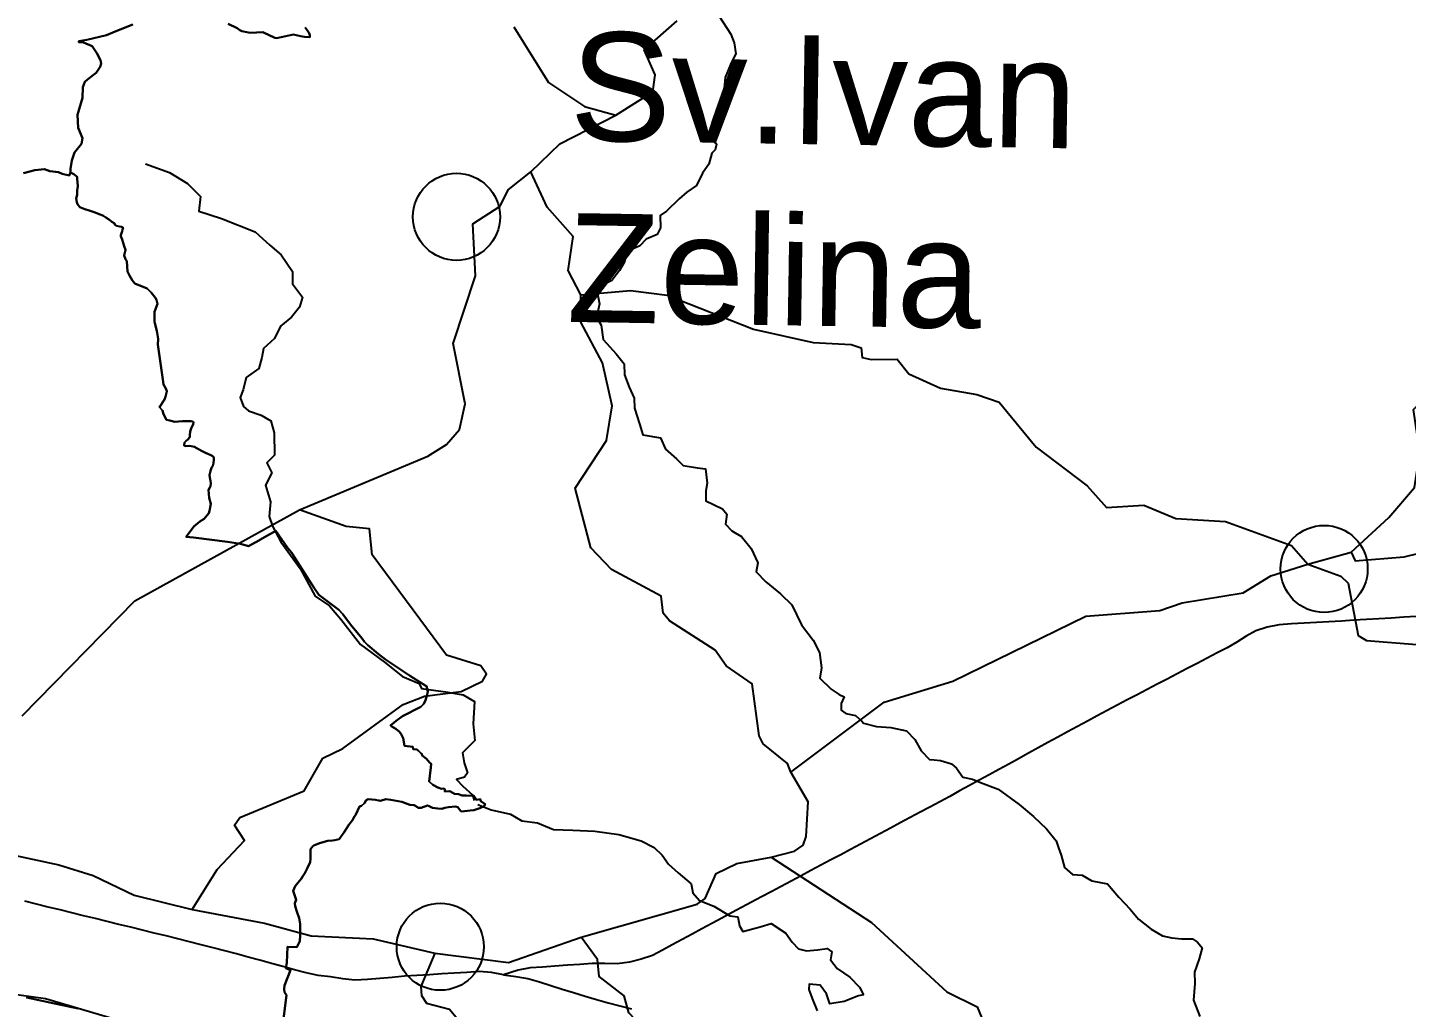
# Model space of a CAD drawing. Header units: metres. Extents: x 13.21 to 19.52, y 42.14 to 46.62.
# Drawn here: x 16.1456 to 16.43, y 45.7957 to 45.9978 of the extents above; entities that cross this region are included whole.
import ezdxf

# ---------------------------------------------------------------- set-up
doc = ezdxf.new("R2010")
doc.units = ezdxf.units.M
doc.header["$MEASUREMENT"] = 0
for name, color, linetype in [('CESTE', 5, 'Continuous'), ('grad_manji', 1, 'Continuous'), ('hr', 9, 'Continuous'), ('naziv_manji', 1, 'Continuous'), ('PRUGE', 7, 'Continuous'), ('RIJEKE', 4, 'Continuous')]:
    doc.layers.add(name, color=color, linetype=linetype)
doc.styles.get("Standard").update_dxf_attribs({"font": 'arial.ttf'})

msp = doc.modelspace()

# ---------------------------------------------------------------- linework, layer by layer
at = {"layer": 'CESTE'}
msp.add_line((16.40969, 45.88714), (16.41859, 45.88963), dxfattribs=at)
for points in [[(16.26692, 45.97977), (16.27458, 45.98456), (16.27504, 45.98805), (16.27277, 45.99321), (16.27957, 45.99922)], [(16.24592, 45.99799), (16.25305, 45.98652), (16.26047, 45.98152), (16.26692, 45.97977)], [(16.41859, 45.88963), (16.42638, 45.89678), (16.43165, 45.90296), (16.43274, 45.91011), (16.43146, 45.91903), (16.43439, 45.92198), (16.44074, 45.92492), (16.4468, 45.93283), (16.44868, 45.94535), (16.45175, 45.95407), (16.45094, 45.95936), (16.4544, 45.96981), (16.45244, 45.97489), (16.45334, 45.97663), (16.4605, 45.98174), (16.4646, 45.98634), (16.46847, 45.98867), (16.47837, 45.99085), (16.48545, 45.98926), (16.48805, 45.99433), (16.49541, 45.99605)], [(16.24944, 45.96808), (16.25539, 45.97384), (16.26692, 45.97977)], [(16.20167, 45.89833), (16.22819, 45.90943), (16.23204, 45.9118), (16.23471, 45.9149), (16.23584, 45.92019), (16.2334, 45.93264), (16.23799, 45.94661), (16.23745, 45.95736), (16.24306, 45.96101), (16.24471, 45.96437), (16.24944, 45.96808)], [(16.2597, 45.94266), (16.25708, 45.9477), (16.25815, 45.95474), (16.25276, 45.96081), (16.24944, 45.96808)], [(16.30301, 45.84425), (16.30237, 45.84602), (16.29732, 45.85004), (16.29651, 45.85169), (16.29506, 45.86241), (16.28973, 45.86614), (16.28746, 45.8694), (16.27804, 45.87546), (16.27672, 45.87703), (16.27627, 45.88056), (16.26604, 45.88604), (16.26177, 45.8905), (16.25855, 45.90283), (16.26499, 45.91264), (16.2662, 45.91976), (16.2642, 45.92863), (16.2597, 45.93703), (16.2597, 45.94266)], [(16.2597, 45.94266), (16.26994, 45.94356), (16.27752, 45.94262), (16.29532, 45.93559), (16.30762, 45.93286), (16.31546, 45.93244), (16.31756, 45.93176), (16.31773, 45.92976), (16.31959, 45.92934), (16.32498, 45.92944), (16.32735, 45.92639), (16.3339, 45.92347), (16.34139, 45.92215), (16.34603, 45.92056), (16.35363, 45.91124), (16.36413, 45.90332), (16.36813, 45.89881), (16.37582, 45.89931), (16.38242, 45.89655), (16.39265, 45.8959), (16.40629, 45.891), (16.40969, 45.88714)], [(16.41859, 45.88963), (16.41941, 45.88785), (16.42954, 45.88864), (16.44166, 45.89161), (16.44855, 45.89408), (16.4587, 45.89468), (16.4717, 45.9004), (16.48115, 45.91101), (16.4888, 45.91169), (16.49569, 45.91376)], [(16.14452, 45.85584), (16.16774, 45.87958), (16.20167, 45.89833)], [(16.17959, 45.81587), (16.18473, 45.82411), (16.19038, 45.83012), (16.18831, 45.83325), (16.18939, 45.83488), (16.20263, 45.84038), (16.20651, 45.84708), (16.21062, 45.84911), (16.22307, 45.85816), (16.22749, 45.85993), (16.23506, 45.86083), (16.23943, 45.86299), (16.24029, 45.86444), (16.2391, 45.86612), (16.23204, 45.86833), (16.21667, 45.88904), (16.21615, 45.89443), (16.21133, 45.89487), (16.20167, 45.89833)], [(16.30301, 45.84425), (16.32231, 45.85868), (16.33644, 45.863), (16.36385, 45.87641), (16.37913, 45.87756), (16.38373, 45.87917), (16.39634, 45.88121), (16.40203, 45.88471), (16.40969, 45.88714)], [(16.40969, 45.88714), (16.41649, 45.88466), (16.41799, 45.88319), (16.42002, 45.87242), (16.42173, 45.87141), (16.43211, 45.87057), (16.44164, 45.86783), (16.45167, 45.86621), (16.4748, 45.8671), (16.49414, 45.86457)], [(16.29897, 45.8267), (16.30381, 45.8279), (16.30559, 45.82919), (16.30619, 45.83094), (16.30664, 45.83812), (16.30301, 45.84425)], [(16.13741, 45.82614), (16.14214, 45.8272), (16.15205, 45.82508), (16.15911, 45.8229), (16.1676, 45.81881), (16.17959, 45.81587)], [(16.2598, 45.81018), (16.28372, 45.81697), (16.28534, 45.81815), (16.28765, 45.82329), (16.29188, 45.8254), (16.29897, 45.8267)], [(16.29897, 45.8267), (16.31969, 45.81323), (16.33521, 45.79891), (16.34144, 45.79578), (16.35215, 45.76985), (16.34998, 45.76474), (16.35028, 45.76293), (16.35716, 45.75551), (16.36606, 45.75202), (16.37004, 45.74736), (16.38001, 45.7487), (16.38769, 45.74817), (16.39524, 45.74891), (16.41117, 45.73994), (16.41751, 45.73967)], [(16.17959, 45.81587), (16.19451, 45.81308), (16.20409, 45.81043), (16.21688, 45.80982), (16.22963, 45.80687)], [(16.22963, 45.80687), (16.24479, 45.80496), (16.2598, 45.81018)], [(16.29446, 45.75226), (16.2941, 45.76299), (16.28871, 45.76677), (16.28601, 45.76679), (16.28423, 45.76993), (16.28205, 45.77099), (16.28082, 45.77439), (16.27579, 45.77805), (16.27725, 45.78154), (16.27531, 45.7886), (16.26965, 45.79457), (16.26869, 45.79804), (16.2635, 45.80207), (16.26315, 45.80557), (16.2598, 45.81018)], [(16.22963, 45.80687), (16.2267, 45.79998), (16.22683, 45.79816), (16.22791, 45.79655), (16.23264, 45.79534), (16.23395, 45.79375), (16.2324, 45.78664), (16.23409, 45.7778), (16.23091, 45.77098), (16.23337, 45.76591), (16.23271, 45.7625)], [(16.23271, 45.7625), (16.20801, 45.77215), (16.18369, 45.78545), (16.173, 45.79044), (16.14931, 45.79748), (16.13736, 45.79913)]]:
    msp.add_lwpolyline(points, dxfattribs=at)
at = {"layer": 'grad_manji'}
for centre in [(16.23408, 45.95878), (16.41302, 45.88615), (16.23073, 45.8082)]:
    msp.add_circle(centre, 0.00898, dxfattribs=at)
at = {"layer": 'hr'}
for points in [[(16.16731, 45.99845), (16.16541, 45.99773), (16.16322, 45.99681), (16.16192, 45.99624), (16.15786, 45.99532), (16.15622, 45.99501), (16.15617, 45.99484), (16.15717, 45.99477), (16.15895, 45.99401), (16.15992, 45.99255), (16.16064, 45.99108), (16.16081, 45.99045), (16.16061, 45.98973), (16.15979, 45.98849), (16.15893, 45.98786), (16.1589, 45.98778), (16.158, 45.98713), (16.1574, 45.98661), (16.15698, 45.98553), (16.15693, 45.98332), (16.1559, 45.97984), (16.15605, 45.97716), (16.15693, 45.975), (16.15674, 45.97383), (16.15532, 45.97205), (16.15476, 45.97043), (16.15449, 45.96872), (16.15446, 45.96794), (16.15418, 45.9673), (16.15272, 45.96765), (16.152, 45.96799), (16.15023, 45.96821), (16.14913, 45.9686), (16.14713, 45.9684), (16.14475, 45.96781)], [(16.19756, 45.78675), (16.19904, 45.79818), (16.19861, 45.79885), (16.19853, 45.79947), (16.19863, 45.8002), (16.19986, 45.80338), (16.1989, 45.80375), (16.19912, 45.80491), (16.19919, 45.8082), (16.20118, 45.80812), (16.20177, 45.80935), (16.20183, 45.81053), (16.20185, 45.81292), (16.2016, 45.81412), (16.20116, 45.81546), (16.20078, 45.81655), (16.20077, 45.81718), (16.20101, 45.81791), (16.20042, 45.81974), (16.20081, 45.82068), (16.20144, 45.82143), (16.20202, 45.8222), (16.2024, 45.82279), (16.20277, 45.82337), (16.20337, 45.82449), (16.20388, 45.82564), (16.20394, 45.82634), (16.20398, 45.82834), (16.20422, 45.8287), (16.20444, 45.82897), (16.20467, 45.82908), (16.20579, 45.82956), (16.20756, 45.83002), (16.20848, 45.83014), (16.20902, 45.83021), (16.2099, 45.83038), (16.21094, 45.83182), (16.2119, 45.83332), (16.21265, 45.83432), (16.21284, 45.83473), (16.21303, 45.83507), (16.2133, 45.83551), (16.21407, 45.83713), (16.21446, 45.83729), (16.21508, 45.8378), (16.21548, 45.83846), (16.21589, 45.83862), (16.21734, 45.83851), (16.21796, 45.83835), (16.21815, 45.83836), (16.21841, 45.83828), (16.21953, 45.83864), (16.22056, 45.83853), (16.22278, 45.83807), (16.22445, 45.83751), (16.22537, 45.83739), (16.22627, 45.83689), (16.22681, 45.83689), (16.22809, 45.83732), (16.22842, 45.83721), (16.22914, 45.83685), (16.2302, 45.83672), (16.23106, 45.83665), (16.23165, 45.83685), (16.23246, 45.83703), (16.23387, 45.83711), (16.23438, 45.83702), (16.23489, 45.83626), (16.23512, 45.83613), (16.23634, 45.83622), (16.23691, 45.8363), (16.23763, 45.83641), (16.23888, 45.83682), (16.23978, 45.83717), (16.23998, 45.83763), (16.2391, 45.8382), (16.23898, 45.83868), (16.23817, 45.83854), (16.23762, 45.83931), (16.23745, 45.83932), (16.23605, 45.83942), (16.23522, 45.83937), (16.23451, 45.83969), (16.23364, 45.83975), (16.23268, 45.84029), (16.23166, 45.84023), (16.23167, 45.84074), (16.23144, 45.84084), (16.23098, 45.84078), (16.23023, 45.84106), (16.22921, 45.84159), (16.22842, 45.8423), (16.22881, 45.84518), (16.22884, 45.84594), (16.22851, 45.84623), (16.22786, 45.84699), (16.22699, 45.84767), (16.22691, 45.84802), (16.22669, 45.84814), (16.22622, 45.84863), (16.22587, 45.84892), (16.22516, 45.84894), (16.22508, 45.84947), (16.22333, 45.84963), (16.22306, 45.85121), (16.22264, 45.85209), (16.22235, 45.85257), (16.22156, 45.85318), (16.22063, 45.85373), (16.22047, 45.85381), (16.22163, 45.85481), (16.22294, 45.85575), (16.22675, 45.85772), (16.22735, 45.85829), (16.22769, 45.85905), (16.22795, 45.85994), (16.22817, 45.86085), (16.22794, 45.86159), (16.22799, 45.86188), (16.2244, 45.86417), (16.21944, 45.86747), (16.21789, 45.8686), (16.21577, 45.87042), (16.21509, 45.87113), (16.21455, 45.87189), (16.21225, 45.87468), (16.21067, 45.87679), (16.20983, 45.87774), (16.20571, 45.88082), (16.20468, 45.88233), (16.2018, 45.88682), (16.20144, 45.88738), (16.20006, 45.88953), (16.19926, 45.8904), (16.1968, 45.89401), (16.19398, 45.89245), (16.1933, 45.89204), (16.1912, 45.89087), (16.18951, 45.89134), (16.18687, 45.89173), (16.17985, 45.89266), (16.17833, 45.8928), (16.17989, 45.8949), (16.18116, 45.89594), (16.18205, 45.89651), (16.18297, 45.89762), (16.18316, 45.89815), (16.18341, 45.89958), (16.18308, 45.90084), (16.18292, 45.90246), (16.18318, 45.90295), (16.18331, 45.90325), (16.18344, 45.9038), (16.18332, 45.90434), (16.18322, 45.90499), (16.18313, 45.90552), (16.18332, 45.90638), (16.18357, 45.90697), (16.18384, 45.90744), (16.18397, 45.90796), (16.184, 45.90862), (16.184, 45.90904), (16.18391, 45.90932), (16.1837, 45.9095), (16.18339, 45.90964), (16.1828, 45.90986), (16.18228, 45.91013), (16.18177, 45.91039), (16.18075, 45.91093), (16.18004, 45.91134), (16.17902, 45.91156), (16.17815, 45.91144), (16.1779, 45.91163), (16.17799, 45.91222), (16.17832, 45.91255), (16.17864, 45.91286), (16.17905, 45.91331), (16.1791, 45.91373), (16.17913, 45.9145), (16.17945, 45.91532), (16.17977, 45.91595), (16.17986, 45.9164), (16.17966, 45.91657), (16.17939, 45.91663), (16.17888, 45.91666), (16.17825, 45.9166), (16.17759, 45.91665), (16.17674, 45.91658), (16.17593, 45.9165), (16.17498, 45.91675), (16.17426, 45.91689), (16.17363, 45.91806), (16.17342, 45.91883), (16.17285, 45.91954), (16.17386, 45.92108), (16.17405, 45.92162), (16.17435, 45.92281), (16.17415, 45.92336), (16.17368, 45.92422), (16.17353, 45.92522), (16.17247, 45.93247), (16.17255, 45.93363), (16.17226, 45.93524), (16.17185, 45.93683), (16.17177, 45.93718), (16.17181, 45.93918), (16.17239, 45.94084), (16.17221, 45.94164), (16.17191, 45.94215), (16.17109, 45.94315), (16.17028, 45.94401), (16.16776, 45.94501), (16.16719, 45.94572), (16.16662, 45.94669), (16.16621, 45.94748), (16.16613, 45.94863), (16.16612, 45.94961), (16.16579, 45.95006), (16.16556, 45.95082), (16.16583, 45.952), (16.16554, 45.95271), (16.16514, 45.95408), (16.16488, 45.95479), (16.16488, 45.95497), (16.16507, 45.95564), (16.16512, 45.95577), (16.16522, 45.95615), (16.1653, 45.95653), (16.16506, 45.95672), (16.1646, 45.9568), (16.16394, 45.95696), (16.16369, 45.95716), (16.16348, 45.95746), (16.16298, 45.95775), (16.1625, 45.95816), (16.16179, 45.95864), (16.16116, 45.95903), (16.16041, 45.95934), (16.15959, 45.95969), (16.15835, 45.96009), (16.15744, 45.96039), (16.15674, 45.96062), (16.15638, 45.96079), (16.15616, 45.96108), (16.15591, 45.96137), (16.15579, 45.96182), (16.15566, 45.96256), (16.15581, 45.96331), (16.15587, 45.96422), (16.15599, 45.96511), (16.15594, 45.9659), (16.15584, 45.96663), (16.15581, 45.96701), (16.15548, 45.96729), (16.15514, 45.96756), (16.15446, 45.96794), (16.15449, 45.96872), (16.15476, 45.97043), (16.15532, 45.97205), (16.15674, 45.97383), (16.15693, 45.975), (16.15605, 45.97716), (16.1559, 45.97984), (16.15693, 45.98332), (16.15698, 45.98553), (16.1574, 45.98661), (16.158, 45.98713), (16.1589, 45.98778), (16.15893, 45.98786), (16.15979, 45.98849), (16.16061, 45.98973), (16.16081, 45.99045), (16.16064, 45.99108), (16.15992, 45.99255), (16.15895, 45.99401), (16.15717, 45.99477), (16.15617, 45.99484), (16.15622, 45.99501), (16.15786, 45.99532), (16.16192, 45.99624), (16.16322, 45.99681), (16.16541, 45.99773), (16.16731, 45.99845)], [(16.20287, 45.99785), (16.2033, 45.99729), (16.20369, 45.99666), (16.20382, 45.99624), (16.20386, 45.99587), (16.20276, 45.9959), (16.20188, 45.99605), (16.20049, 45.9964), (16.19693, 45.99562), (16.19659, 45.9957), (16.19411, 45.99685), (16.19149, 45.99676), (16.18978, 45.99712), (16.18939, 45.99732), (16.18885, 45.99774), (16.187, 45.99861)], [(16.187, 45.99861), (16.18885, 45.99774), (16.18939, 45.99732), (16.18978, 45.99712), (16.19149, 45.99676), (16.19411, 45.99685), (16.19659, 45.9957), (16.19693, 45.99562), (16.20049, 45.9964), (16.20188, 45.99605), (16.20276, 45.9959), (16.20386, 45.99587), (16.20382, 45.99624), (16.20369, 45.99666), (16.2033, 45.99729), (16.20287, 45.99785)], [(16.14475, 45.96781), (16.14713, 45.9684), (16.14913, 45.9686), (16.15023, 45.96821), (16.152, 45.96799), (16.15272, 45.96765), (16.15418, 45.9673), (16.15446, 45.96794), (16.15514, 45.96756), (16.15548, 45.96729), (16.15581, 45.96701), (16.15584, 45.96663), (16.15594, 45.9659), (16.15599, 45.96511), (16.15587, 45.96422), (16.15581, 45.96331), (16.15566, 45.96256), (16.15579, 45.96182), (16.15591, 45.96137), (16.15616, 45.96108), (16.15638, 45.96079), (16.15674, 45.96062), (16.15744, 45.96039), (16.15835, 45.96009), (16.15959, 45.95969), (16.16041, 45.95934), (16.16116, 45.95903), (16.16179, 45.95864), (16.1625, 45.95816), (16.16298, 45.95775), (16.16348, 45.95746), (16.16369, 45.95716), (16.16394, 45.95696), (16.1646, 45.9568), (16.16506, 45.95672), (16.1653, 45.95653), (16.16522, 45.95615), (16.16512, 45.95577), (16.16507, 45.95564), (16.16488, 45.95497), (16.16488, 45.95479), (16.16514, 45.95408), (16.16554, 45.95271), (16.16583, 45.952), (16.16556, 45.95082), (16.16579, 45.95006), (16.16612, 45.94961), (16.16613, 45.94863), (16.16621, 45.94748), (16.16662, 45.94669), (16.16719, 45.94572), (16.16776, 45.94501), (16.17028, 45.94401), (16.17109, 45.94315), (16.17191, 45.94215), (16.17221, 45.94164), (16.17239, 45.94084), (16.17181, 45.93918), (16.17177, 45.93718), (16.17185, 45.93683), (16.17226, 45.93524), (16.17255, 45.93363), (16.17247, 45.93247), (16.17353, 45.92522), (16.17368, 45.92422), (16.17415, 45.92336), (16.17435, 45.92281), (16.17405, 45.92162), (16.17386, 45.92108), (16.17285, 45.91954), (16.17342, 45.91883), (16.17363, 45.91806), (16.17426, 45.91689), (16.17498, 45.91675), (16.17593, 45.9165), (16.17674, 45.91658), (16.17759, 45.91665), (16.17825, 45.9166), (16.17888, 45.91666), (16.17939, 45.91663), (16.17966, 45.91657), (16.17986, 45.9164), (16.17977, 45.91595), (16.17945, 45.91532), (16.17913, 45.9145), (16.1791, 45.91373), (16.17905, 45.91331), (16.17864, 45.91286), (16.17832, 45.91255), (16.17799, 45.91222), (16.1779, 45.91163), (16.17815, 45.91144), (16.17902, 45.91156), (16.18004, 45.91134), (16.18075, 45.91093), (16.18177, 45.91039), (16.18228, 45.91013), (16.1828, 45.90986), (16.18339, 45.90964), (16.1837, 45.9095), (16.18391, 45.90932), (16.184, 45.90904), (16.184, 45.90862), (16.18397, 45.90796), (16.18384, 45.90744), (16.18357, 45.90697), (16.18332, 45.90638), (16.18313, 45.90552), (16.18322, 45.90499), (16.18332, 45.90434), (16.18344, 45.9038), (16.18331, 45.90325), (16.18318, 45.90295), (16.18292, 45.90246), (16.18308, 45.90084), (16.18341, 45.89958), (16.18316, 45.89815), (16.18297, 45.89762), (16.18205, 45.89651), (16.18116, 45.89594), (16.17989, 45.8949), (16.17833, 45.8928), (16.17985, 45.89266), (16.18687, 45.89173), (16.18951, 45.89134), (16.1912, 45.89087), (16.1933, 45.89204), (16.19398, 45.89245), (16.1968, 45.89401), (16.19926, 45.8904), (16.20006, 45.88953), (16.20144, 45.88738), (16.2018, 45.88682), (16.20468, 45.88233), (16.20571, 45.88082), (16.20983, 45.87774), (16.21067, 45.87679), (16.21225, 45.87468), (16.21455, 45.87189), (16.21509, 45.87113), (16.21577, 45.87042), (16.21789, 45.8686), (16.21944, 45.86747), (16.2244, 45.86417), (16.22799, 45.86188), (16.22794, 45.86159), (16.22817, 45.86085), (16.22795, 45.85994), (16.22769, 45.85905), (16.22735, 45.85829), (16.22675, 45.85772), (16.22294, 45.85575), (16.22163, 45.85481), (16.22047, 45.85381), (16.22063, 45.85373), (16.22156, 45.85318), (16.22235, 45.85257), (16.22264, 45.85209), (16.22306, 45.85121), (16.22333, 45.84963), (16.22508, 45.84947), (16.22516, 45.84894), (16.22587, 45.84892), (16.22622, 45.84863), (16.22669, 45.84814), (16.22691, 45.84802), (16.22699, 45.84767), (16.22786, 45.84699), (16.22851, 45.84623), (16.22884, 45.84594), (16.22881, 45.84518), (16.22842, 45.8423), (16.22921, 45.84159), (16.23023, 45.84106), (16.23098, 45.84078), (16.23144, 45.84084), (16.23167, 45.84074), (16.23166, 45.84023), (16.23268, 45.84029), (16.23364, 45.83975), (16.23451, 45.83969), (16.23522, 45.83937), (16.23605, 45.83942), (16.23745, 45.83932), (16.23762, 45.83931), (16.23817, 45.83854), (16.23898, 45.83868), (16.2391, 45.8382), (16.23998, 45.83763), (16.23978, 45.83717), (16.23888, 45.83682), (16.23763, 45.83641), (16.23691, 45.8363), (16.23634, 45.83622), (16.23512, 45.83613), (16.23489, 45.83626), (16.23438, 45.83702), (16.23387, 45.83711), (16.23246, 45.83703), (16.23165, 45.83685), (16.23106, 45.83665), (16.2302, 45.83672), (16.22914, 45.83685), (16.22842, 45.83721), (16.22809, 45.83732), (16.22681, 45.83689), (16.22627, 45.83689), (16.22537, 45.83739), (16.22445, 45.83751), (16.22278, 45.83807), (16.22056, 45.83853), (16.21953, 45.83864), (16.21841, 45.83828), (16.21815, 45.83836), (16.21796, 45.83835), (16.21734, 45.83851), (16.21589, 45.83862), (16.21548, 45.83846), (16.21508, 45.8378), (16.21446, 45.83729), (16.21407, 45.83713), (16.2133, 45.83551), (16.21303, 45.83507), (16.21284, 45.83473), (16.21265, 45.83432), (16.2119, 45.83332), (16.21094, 45.83182), (16.2099, 45.83038), (16.20902, 45.83021), (16.20848, 45.83014), (16.20756, 45.83002), (16.20579, 45.82956), (16.20467, 45.82908), (16.20444, 45.82897), (16.20422, 45.8287), (16.20398, 45.82834), (16.20394, 45.82634), (16.20388, 45.82564), (16.20337, 45.82449), (16.20277, 45.82337), (16.2024, 45.82279), (16.20202, 45.8222), (16.20144, 45.82143), (16.20081, 45.82068), (16.20042, 45.81974), (16.20101, 45.81791), (16.20077, 45.81718), (16.20078, 45.81655), (16.20116, 45.81546), (16.2016, 45.81412), (16.20185, 45.81292), (16.20183, 45.81053), (16.20177, 45.80935), (16.20118, 45.80812), (16.19919, 45.8082), (16.19912, 45.80491), (16.1989, 45.80375), (16.19986, 45.80338), (16.19863, 45.8002), (16.19853, 45.79947), (16.19861, 45.79885), (16.19904, 45.79818), (16.19756, 45.78675)], [(16.14539, 45.7977), (16.15147, 45.79645), (16.156, 45.79547)], [(16.156, 45.79547), (16.15147, 45.79645), (16.14539, 45.7977)]]:
    msp.add_lwpolyline(points, dxfattribs=at)
at = {"layer": 'PRUGE'}
for points in [[(16.432, 45.87633), (16.42943, 45.87618), (16.42687, 45.87602), (16.4243, 45.87586), (16.42173, 45.8757), (16.41917, 45.87555), (16.4166, 45.87539), (16.41402, 45.87523), (16.41146, 45.87507), (16.4089, 45.87493), (16.40632, 45.8748), (16.40376, 45.87459), (16.40124, 45.87415), (16.39897, 45.87335), (16.39691, 45.87224), (16.39499, 45.87104), (16.393, 45.8699), (16.39095, 45.86882), (16.38889, 45.86773), (16.38683, 45.86665), (16.38477, 45.86558), (16.38271, 45.8645), (16.38063, 45.86343), (16.37856, 45.86235), (16.3765, 45.86128), (16.37444, 45.8602), (16.37237, 45.85913), (16.37032, 45.85804), (16.36827, 45.85695), (16.36622, 45.85586), (16.36419, 45.85476), (16.36216, 45.85365), (16.36012, 45.85255), (16.35809, 45.85144), (16.35606, 45.85033), (16.35404, 45.84922), (16.35202, 45.84811), (16.34999, 45.847), (16.34797, 45.84589), (16.34594, 45.84478), (16.34392, 45.84366), (16.34189, 45.84256), (16.33986, 45.84144), (16.33783, 45.84034), (16.3358, 45.83923), (16.33377, 45.83813), (16.33172, 45.83703), (16.32968, 45.83594), (16.32764, 45.83484), (16.3256, 45.83375), (16.32356, 45.83265), (16.32151, 45.83156), (16.31947, 45.83047), (16.31742, 45.82938), (16.31537, 45.82829), (16.31332, 45.82719), (16.31128, 45.82611), (16.30924, 45.82501), (16.30718, 45.82393), (16.30514, 45.82283), (16.30309, 45.82174), (16.30104, 45.82065), (16.29899, 45.81956), (16.29695, 45.81847), (16.29491, 45.81738), (16.29286, 45.81628), (16.29082, 45.81519), (16.28878, 45.8141), (16.28673, 45.813), (16.28469, 45.81191), (16.28265, 45.81081), (16.28061, 45.80971), (16.27856, 45.80862), (16.27655, 45.80749), (16.27449, 45.80642), (16.27218, 45.80563), (16.26975, 45.80504), (16.26722, 45.8047), (16.26465, 45.80475), (16.26207, 45.80471), (16.26207, 45.80471), (16.25951, 45.80456), (16.25694, 45.80437), (16.25439, 45.80417), (16.25183, 45.80396), (16.24925, 45.80382), (16.2468, 45.80334), (16.2438, 45.80243)], [(16.2438, 45.80243), (16.24129, 45.80288), (16.23876, 45.80307), (16.23876, 45.80307), (16.23619, 45.80288), (16.23362, 45.80273), (16.23105, 45.80259), (16.22849, 45.80243), (16.22593, 45.80228), (16.22337, 45.8021), (16.22081, 45.80188), (16.21826, 45.80163), (16.2157, 45.80141), (16.21313, 45.8013), (16.21061, 45.80159), (16.20808, 45.80196), (16.20553, 45.80225), (16.2031, 45.80283), (16.20069, 45.80347), (16.19829, 45.80411), (16.19589, 45.80477), (16.1935, 45.80541), (16.1911, 45.80607), (16.18869, 45.80672), (16.18628, 45.80736), (16.18387, 45.80799), (16.18145, 45.8086), (16.17903, 45.80922), (16.1766, 45.80982), (16.17418, 45.81042), (16.17175, 45.81103), (16.16932, 45.81162), (16.16689, 45.81222), (16.16447, 45.81282), (16.16204, 45.81342), (16.15961, 45.81401), (16.15718, 45.81461), (16.15475, 45.81521), (16.15232, 45.8158), (16.14989, 45.81639), (16.14745, 45.81699), (16.14502, 45.81757)], [(16.2438, 45.80243), (16.24632, 45.80206), (16.24882, 45.80164), (16.25119, 45.80095), (16.25353, 45.80019), (16.25588, 45.79945), (16.25824, 45.79873), (16.2606, 45.79802), (16.26297, 45.79731), (16.26536, 45.79664), (16.26776, 45.796), (16.27018, 45.79537)]]:
    msp.add_lwpolyline(points, dxfattribs=at)
at = {"layer": 'RIJEKE'}
for points in [[(16.28828, 46.00016), (16.29066, 45.9965), (16.29134, 45.99469), (16.2917, 45.99239), (16.29074, 45.99054), (16.28947, 45.98756), (16.2892, 45.98457), (16.2892, 45.98297), (16.28826, 45.98067), (16.28666, 45.97768), (16.28603, 45.97608), (16.2867, 45.9747), (16.2877, 45.97379), (16.2874, 45.97264), (16.28674, 45.97195), (16.28612, 45.96965), (16.28483, 45.96781), (16.28355, 45.96527), (16.2816, 45.9639), (16.27998, 45.9625), (16.27738, 45.95996), (16.27608, 45.95903), (16.27613, 45.95651), (16.27548, 45.95512), (16.27319, 45.95419), (16.2719, 45.9528), (16.2693, 45.95164), (16.26868, 45.94934), (16.26771, 45.94773), (16.2661, 45.94565), (16.26382, 45.94449), (16.26319, 45.94288), (16.26354, 45.94082), (16.26292, 45.93806), (16.26394, 45.93646), (16.26432, 45.93348), (16.267, 45.93052), (16.26867, 45.92847), (16.2687, 45.92618), (16.26972, 45.92367), (16.27074, 45.92137), (16.27077, 45.91931), (16.27182, 45.91611), (16.2725, 45.91383), (16.27612, 45.91316), (16.27715, 45.91088), (16.27947, 45.90884), (16.28011, 45.90819), (16.28081, 45.90746), (16.28376, 45.90703), (16.28541, 45.90682), (16.2858, 45.90384), (16.28548, 45.90223), (16.28552, 45.90017), (16.28895, 45.89854), (16.28983, 45.89745), (16.28953, 45.89537), (16.29086, 45.89401), (16.29158, 45.89361), (16.29285, 45.89287), (16.29486, 45.89037), (16.29621, 45.8874), (16.2959, 45.88556), (16.29791, 45.88351), (16.30091, 45.88102), (16.30324, 45.87874), (16.30526, 45.87462), (16.30761, 45.87142), (16.30896, 45.86892), (16.30935, 45.86571), (16.30903, 45.86364), (16.31137, 45.86137), (16.31302, 45.86024), (16.31401, 45.85978), (16.31338, 45.8584), (16.31341, 45.85702), (16.3144, 45.85634), (16.31638, 45.8559), (16.3177, 45.85476), (16.31804, 45.85431), (16.32067, 45.85363), (16.32363, 45.85342), (16.32692, 45.85276), (16.32859, 45.85094), (16.32993, 45.84865), (16.3316, 45.84683), (16.33257, 45.84675), (16.3339, 45.84662), (16.3362, 45.84594), (16.33721, 45.84504), (16.33853, 45.84321), (16.34051, 45.84276), (16.34217, 45.84209), (16.34579, 45.84074), (16.3501, 45.83756), (16.35308, 45.83505), (16.35576, 45.83255), (16.35776, 45.83004), (16.35824, 45.82863), (16.35877, 45.82706), (16.35947, 45.82455), (16.36112, 45.82312), (16.36215, 45.82304), (16.3631, 45.82295), (16.36508, 45.82183), (16.36837, 45.82116), (16.37069, 45.81842), (16.37303, 45.81593), (16.37471, 45.81387), (16.37735, 45.81182), (16.37966, 45.81046), (16.38162, 45.81002), (16.38361, 45.8098), (16.3859, 45.80982), (16.3859, 45.80982), (16.38689, 45.80914), (16.38788, 45.808), (16.38726, 45.80571), (16.38632, 45.80294), (16.38636, 45.80064), (16.38607, 45.79721), (16.38742, 45.79378)], [(16.16995, 45.96975), (16.17492, 45.96795), (16.17858, 45.96569), (16.18125, 45.96296), (16.18097, 45.95997), (16.18559, 45.95841), (16.19254, 45.9557), (16.19556, 45.95297), (16.19789, 45.95093), (16.20024, 45.94751), (16.20028, 45.94498), (16.2023, 45.94224), (16.20168, 45.94017), (16.20007, 45.9381), (16.19779, 45.93624), (16.19652, 45.9337), (16.19424, 45.93163), (16.19394, 45.92979), (16.19333, 45.9275), (16.19072, 45.92564), (16.19011, 45.92312), (16.18947, 45.9215), (16.19016, 45.91967), (16.19116, 45.91875), (16.1938, 45.91786), (16.1958, 45.91673), (16.1965, 45.91421), (16.19656, 45.90963), (16.19496, 45.90801), (16.19597, 45.90596), (16.19469, 45.90342), (16.19573, 45.89998), (16.19546, 45.89699), (16.19615, 45.89494), (16.19784, 45.89174), (16.20187, 45.88626), (16.20491, 45.88056), (16.2079, 45.87853), (16.21023, 45.87578), (16.21427, 45.87054), (16.21926, 45.8669), (16.22291, 45.86395), (16.22638, 45.86249), (16.22688, 45.86145), (16.23182, 45.86081), (16.23543, 45.86015), (16.23776, 45.85878), (16.23751, 45.8542), (16.23789, 45.85076), (16.23529, 45.84822), (16.23565, 45.84616), (16.23634, 45.8441), (16.2357, 45.84318), (16.23407, 45.8427), (16.2354, 45.84133), (16.23739, 45.83952), (16.23775, 45.83836)], [(16.23846, 45.83756), (16.24126, 45.83646), (16.2452, 45.83557), (16.24753, 45.8342), (16.25081, 45.83377), (16.25411, 45.83242), (16.25806, 45.83222), (16.26263, 45.83202), (16.26757, 45.83137), (16.27218, 45.83002), (16.27483, 45.82867), (16.2765, 45.82708), (16.27783, 45.82525), (16.27982, 45.82343), (16.28247, 45.82115), (16.28283, 45.81933), (16.28417, 45.81773), (16.28714, 45.8166), (16.29044, 45.81456), (16.29209, 45.81434), (16.29243, 45.81251), (16.29312, 45.81137), (16.29669, 45.81231), (16.299, 45.81301), (16.299, 45.81301), (16.30198, 45.81097), (16.30331, 45.80915), (16.30464, 45.80778), (16.30629, 45.80733), (16.30856, 45.80757), (16.31054, 45.80782), (16.31054, 45.80782), (16.31152, 45.80714), (16.31122, 45.80553), (16.31256, 45.80371), (16.3152, 45.80189), (16.3172, 45.79984), (16.31805, 45.7983)], [(16.31805, 45.7983), (16.31696, 45.79804), (16.31403, 45.79688), (16.31108, 45.7964), (16.31039, 45.79846), (16.30906, 45.80028), (16.30678, 45.8005), (16.30678, 45.8005), (16.30677, 45.79935), (16.30746, 45.79752), (16.30847, 45.795)]]:
    msp.add_lwpolyline(points, dxfattribs=at)

# ---------------------------------------------------------------- texts
at = {"layer": 'naziv_manji', "insert": (16.25767, 45.99701), "char_height": 0.0224579, "width": 0.1272613, "attachment_point": 1, "rotation": 359.0916}
msp.add_mtext('{\\fArial CE|b0|i0|c238|p34;Sv.Ivan Zelina}', dxfattribs=at)

doc.saveas('drawing.dxf')
